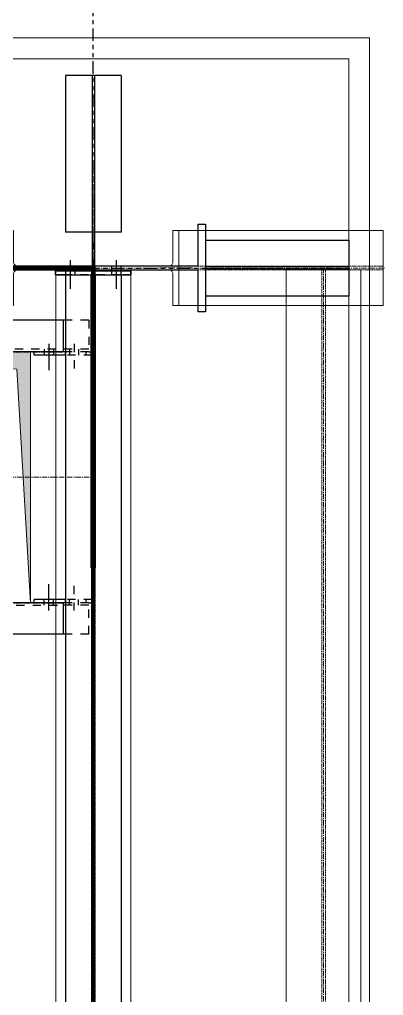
# Model space of a CAD drawing. Header units: inches. Extents: x 209270 to 234360, y -180214 to -150194.
# Drawn here: x 228336 to 229205, y -157002 to -154670 of the extents above; entities that cross this region are included whole.
import ezdxf

# ---------------------------------------------------------------- set-up
doc = ezdxf.new("R2010")
doc.units = ezdxf.units.IN
doc.header["$LTSCALE"] = 10
doc.header["$MEASUREMENT"] = 0
for name, pattern in [('CENTER', [2, 1.25, -0.25, 0.25, -0.25]), ('CENTER2', [1.125, 0.75, -0.125, 0.125, -0.125]), ('DXK_LINE_DOT2', [3.9198, 1.9599, -1.9599]), ('DXK_LINE_DOT5', [7.8785, 2.979, -0.9799, 0.9799, -0.9799, 0.9799, -0.9799]), ('HIDDEN', [0.375, 0.25, -0.125])]:
    doc.linetypes.add(name, pattern=pattern)
for name, color, linetype in [('$AUDIT_BAD_LAYER1', 7, 'Continuous'), ('_STR_0', 7, 'Continuous'), ('_STR_1', 7, 'Continuous'), ('_STR_2', 7, 'Continuous'), ('_STR_4', 7, 'Continuous')]:
    doc.layers.add(name, color=color, linetype=linetype)
for name, color, linetype, lineweight in [('CEN', 1, 'CENTER', 9), ('CENETR LINE', 1, 'CENTER2', 9), ('DIM.', 42, 'Continuous', 13), ('handrail', 11, 'FENCELINE1', 9), ('HIDDEN', 3, 'HIDDEN', 9), ('MAIN OBJECT', 2, 'Continuous', 18), ('Sheeting', 4, 'Continuous', 0), ('STR25', 30, 'Continuous', 5)]:
    doc.layers.add(name, color=color, linetype=linetype, lineweight=lineweight)
doc.linetypes.add('FENCELINE1', pattern='A,0.25,-0.1,[133,arial.ttf,S=0.1,R=0,X=-0.1,Y=0],-0.1,1', length=1.45)

# ---------------------------------------------------------------- blocks, each defined once
blk = doc.blocks.new('A$C426f7GU6TT')
at = {"layer": 'CEN'}
for p, q in [((0, 235.7), (0, -235.7)), ((-235.7, 0), (235.7, 0))]:
    blk.add_line(p, q, dxfattribs=at)
blk.add_circle((0, 0), 5, dxfattribs=at)
at = {"layer": 'MAIN OBJECT'}
blk.add_lwpolyline([(4.4, -180.2, 0.414214), (14.6, -190.4), (89.4, -190.4), (89.4, -204.7), (-89.4, -204.7), (-89.4, -190.4), (-14.6, -190.4, 0.414214), (-4.4, -180.2), (-4.4, 180.2, 0.414214), (-14.6, 190.4), (-89.4, 190.4), (-89.4, 204.7), (89.4, 204.7), (89.4, 190.4), (14.6, 190.4, 0.414214), (4.4, 180.2), (4.4, -180.2)], format="xyb", dxfattribs=at)
blk = doc.blocks.new('A$C94658011')
at = {"layer": 'MAIN OBJECT'}
h = blk.add_hatch(color=6, dxfattribs=at)
h.dxf.hatch_style = 1
h.paths.add_polyline_path([(300, 300), (-300, 300), (-300, -300), (-267.5, 258.2)])
at = {"layer": 'CEN'}
for p, q in [((0, 420, 0), (0, -420, 0)), ((-440, 0), (430, 0))]:
    blk.add_line(p, q, dxfattribs=at)
at = {"layer": 'CENETR LINE'}
for p, q in [((0, 194.6, 52558611.8), (0, 401.3, 55275867.8)), ((105, 351.1, 2717256.1), (-105, 351.1, 2717256.1)), ((98, 351.1, 2717256.1), (-98, 351.1, 2717256.1)), ((-83, 351.1, 2717256.1), (-27, 351.1, 0)), ((-45, 369.1, 0), (-45, 333.1, 0)), ((-45, 369.1, 0), (-45, 333.1, 0)), ((27, 351.1, 0), (63, 351.1, 0)), ((45, 369.1, 0), (45, 333.1, 0)), ((45, 369.1, 0), (45, 333.1, 0)), ((350.1, -105), (350.1, 105, 0)), ((350.1, -98, 0), (350.1, 98, 0)), ((350.1, 83, 0), (350.1, 27, -2717256.1)), ((368.1, 45, -2717256.1), (332.1, 45, -2717256.1)), ((368.1, 45, -2717256.1), (332.1, 45, -2717256.1)), ((193.6, 0, 49841355.7), (400.3, 0, 52558611.8)), ((368.1, -45, -2717256.1), (332.1, -45, -2717256.1)), ((368.1, -45, -2717256.1), (332.1, -45, -2717256.1)), ((350.1, -27, -2717256.1), (350.1, -63, -2717256.1)), ((0, -194.6, 52558611.8), (0, -401.3, 55275867.8)), ((-45, -369.1, 0), (-45, -333.1, 0)), ((-45, -369.1, 0), (-45, -333.1, 0)), ((45, -369.1, 0), (45, -333.1, 0)), ((45, -369.1, 0), (45, -333.1, 0)), ((105, -351.1, 2717256.1), (-105, -351.1, 2717256.1)), ((98, -351.1, 2717256.1), (-98, -351.1, 2717256.1)), ((-83, -351.1, 2717256.1), (-27, -351.1, 0)), ((27, -351.1, 0), (63, -351.1, 0))]:
    blk.add_line(p, q, dxfattribs=at)
at = {"layer": 'HIDDEN'}
for p, q in [((-5, 401.3, 0), (-5, 307.3, 0)), ((5, 307.3, 0), (5, 401.3, 0)), ((-105, 307.3, 2717256.1), (105, 307.3, 2717256.1)), ((306.3, 105, 0), (306.3, -105)), ((400.3, 5, -2717256.1), (306.3, 5, -2717256.1)), ((306.3, -5, -2717256.1), (400.3, -5, -2717256.1)), ((-105, -307.3, 2717256.1), (105, -307.3, 2717256.1)), ((-5, -401.3, 0), (-5, -307.3, 0)), ((5, -307.3, 0), (5, -401.3, 0))]:
    blk.add_line(p, q, dxfattribs=at)
at = {"layer": 'MAIN OBJECT', "ltscale": 10}
for p, q in [((-3, 209, 56749858.4), (-3, 401.3, 55275867.8)), ((3, 209, 56749850.9), (3, 401.3, 55275867.8)), ((-95, 186.1, -4474740.4), (-95, 386.1, -2717256.1)), ((-95, 386.1, -2717256.1), (95, 386.1, -2717256.1)), ((-5, 386.1, -5434512.1), (5, 386.1, -5434512.1)), ((95, 386.1, -2717256.1), (95, 186.2, -4474455.9)), ((-95, 186.2, 2717256.1), (-91.4, 179, 2717256.1)), ((95, 186.2, 2717256.1), (91.3, 179, 2717256.1)), ((185.2, 95), (178, 91.4)), ((185.1, 95, -7191996.4), (385.1, 95, -5434512.1)), ((385.1, 95, -5434512.1), (385.1, -95, -5434512.1)), ((208, 3, 54032602.3), (400.3, 3, 52558611.8)), ((385.1, 5, -8151768.2), (385.1, -5, -8151768.2)), ((208, -3, 54032594.8), (400.3, -3, 52558611.8)), ((185.2, -95), (178, -91.3)), ((385.1, -95, -5434512.1), (185.2, -95, -7191711.9)), ((-95, -186.2, 2717256.1), (-91.4, -179, 2717256.1)), ((-95, -186.1, -4474740.4), (-95, -386.1, -2717256.1)), ((95, -186.2, 2717256.1), (91.3, -179, 2717256.1)), ((95, -386.1, -2717256.1), (95, -186.2, -4474455.9)), ((-3, -209, 56749858.4), (-3, -401.3, 55275867.8)), ((3, -209, 56749850.9), (3, -401.3, 55275867.8)), ((-95, -386.1, -2717256.1), (95, -386.1, -2717256.1)), ((-5, -386.1, -5434512.1), (5, -386.1, -5434512.1))]:
    blk.add_line(p, q, dxfattribs=at)
at = {"layer": 'MAIN OBJECT', "color": 6, "elevation": 2717256.1}
blk.add_lwpolyline([(-300, -300), (-267.5, 258.2), (300, 300)], dxfattribs=at)
at = {"layer": 'MAIN OBJECT', "elevation": 2717256.1}
blk.add_lwpolyline([(-300, -300), (300, -300), (300, 300), (-300, 300)], close=True, dxfattribs=at)
at = {"layer": 'MAIN OBJECT'}
for centre, radius in [((-45, 351.1, 0), 9), ((45, 351.1, 0), 9), ((0, 0), 200), ((0, 0), 194.9), ((350.1, 45, -2717256.1), 9), ((350.1, -45, -2717256.1), 9), ((-45, -351.1, 0), 9), ((45, -351.1, 0), 9)]:
    blk.add_circle(centre, radius, dxfattribs=at)
at = {"layer": 'MAIN OBJECT', "ltscale": 10}
for centre, radius in [((-45, 351.1, 0), 9), ((45, 351.1, 0), 8.95), ((350.1, 45, -2717256.1), 9), ((350.1, -45, -2717256.1), 8.95), ((-45, -351.1, 0), 9), ((45, -351.1, 0), 8.95)]:
    blk.add_circle(centre, radius, dxfattribs=at)
for centre, radius, start, end in [((0, 0, 2717256.1), 201, 61.8045, 121.5044), ((0, 0, 2717256.1), 209, 62.9739, 117.0465), ((-1, 0), 201, 331.8045, 31.5044), ((-1, 0), 209, 332.9739, 27.0465), ((0, 0, 2717256.1), 201, 238.4956, 298.1955), ((0, 0, 2717256.1), 209, 242.9535, 297.0261)]:
    blk.add_arc(centre, radius, start, end, dxfattribs=at)
at = {"layer": 'STR25'}
for p, q in [((-105, 401.3, 2717256.1), (105, 401.3, 2717256.1)), ((-105, 401.3, 2717256.1), (-105, 301.1, 2717256.1)), ((105, 401.3, 2717256.1), (105, 301.1, 2717256.1)), ((-105, 301.1, 2717256.1), (105, 301.1, 2717256.1)), ((300.1, 105, 0), (300.1, -105)), ((400.3, 105, 0), (300.1, 105, 0)), ((400.3, 105, 0), (400.3, -105, 0)), ((400.3, -105, 0), (300.1, -105)), ((-105, -301.1, 2717256.1), (105, -301.1, 2717256.1)), ((-105, -401.3, 2717256.1), (-105, -301.1, 2717256.1)), ((105, -401.3, 2717256.1), (105, -301.1, 2717256.1)), ((-105, -401.3, 2717256.1), (105, -401.3, 2717256.1))]:
    blk.add_line(p, q, dxfattribs=at)
blk = doc.blocks.new('A$C2b85e723')
blk.add_blockref('A$C94658011', (0, 0))
blk = doc.blocks.new('GridLine-116860372-116904 - 114867')
at = {"layer": '_STR_2', "color": 7, "linetype": 'DXK_LINE_DOT5'}
blk.add_line((228511.9, -165356.7), (228511.9, -153191), dxfattribs=at)
blk = doc.blocks.new('GridLine-116860372-116908 - 114867')
at = {"layer": '_STR_2', "color": 7, "linetype": 'DXK_LINE_DOT5'}
blk.add_line((211379.7, -155263.7), (228961.1, -155263.7), dxfattribs=at)
blk = doc.blocks.new('Part-116860372-114886 - 114867')
at = {"layer": '_STR_4', "linetype": 'Continuous'}
blk.add_hatch(color=4, dxfattribs=at).paths.add_polyline_path([(228511.9, -155267.7, -1), (228511.9, -155259.7, -1)])
at = {"layer": '_STR_2', "color": 2, "linetype": 'Continuous'}
for p, q in [((228243.5, -155368.7), (228243.5, -155158.7)), ((228243.5, -155158.7), (228260.9, -155158.7)), ((228260.9, -155158.7), (228260.9, -155258.3)), ((228762.8, -155158.7), (228780.2, -155158.7)), ((228762.8, -155258.3), (228762.8, -155158.7)), ((228780.2, -155158.7), (228780.2, -155368.7)), ((228260.9, -155258.3), (228762.8, -155258.3)), ((228762.8, -155269.1), (228260.9, -155269.1)), ((228260.9, -155269.1), (228260.9, -155368.7)), ((228762.8, -155368.7), (228762.8, -155269.1)), ((228260.9, -155368.7), (228243.5, -155368.7)), ((228780.2, -155368.7), (228762.8, -155368.7))]:
    blk.add_line(p, q, dxfattribs=at)
at = {"layer": '_STR_4', "color": 4, "linetype": 'CENTER'}
blk.add_line((228511.9, -155263.7), (228511.9, -155263.7), dxfattribs=at)
at = {"layer": '_STR_4', "color": 4, "linetype": 'Continuous'}
blk.add_circle((228511.9, -155263.7), 4, dxfattribs=at)
blk = doc.blocks.new('Part-116860372-114889 - 114867')
at = {"layer": '_STR_4', "linetype": 'Continuous'}
blk.add_hatch(color=4, dxfattribs=at).paths.add_polyline_path([(228511.9, -155267.7, -1), (228511.9, -155259.7, -1)])
at = {"layer": '_STR_4', "color": 4, "linetype": 'CENTER'}
blk.add_line((225511.9, -155263.7), (228511.9, -155263.7), dxfattribs=at)
at = {"layer": '_STR_4', "color": 4, "linetype": 'Continuous'}
blk.add_circle((228511.9, -155263.7), 4, dxfattribs=at)
blk = doc.blocks.new('Part-116860372-114979 - 114867')
at = {"layer": '_STR_4', "linetype": 'Continuous'}
blk.add_hatch(color=4, dxfattribs=at).paths.add_polyline_path([(228511.9, -155267.7, -1), (228511.9, -155259.7, -1)])
at = {"layer": '_STR_1', "color": 6, "linetype": 'DXK_LINE_DOT2'}
for p, q in [((228578.5, -155280.1), (228445.3, -155280.1)), ((228509, -155280.1), (228509, -157984.3)), ((228514.7, -155280.1), (228514.7, -157984.3))]:
    blk.add_line(p, q, dxfattribs=at)
at = {"layer": '_STR_2', "color": 2, "linetype": 'Continuous'}
for p, q in [((228445.3, -155280.1), (228445.3, -157984.3)), ((228578.5, -155280.1), (228578.5, -157984.3))]:
    blk.add_line(p, q, dxfattribs=at)
at = {"layer": '_STR_4', "color": 4, "linetype": 'CENTER'}
blk.add_line((228511.9, -155263.7), (228511.9, -158263.7), dxfattribs=at)
at = {"layer": '_STR_4', "color": 4, "linetype": 'Continuous'}
blk.add_circle((228511.9, -155263.7), 4, dxfattribs=at)
blk = doc.blocks.new('Part-116860372-115850 - 114867')
at = {"layer": '_STR_1', "color": 6, "linetype": 'DXK_LINE_DOT2'}
for p, q in [((228445.3, -155471.7), (228445.3, -155463.7)), ((228494, -155463.7), (228494, -155471.7)), ((228509, -155471.7), (228445.3, -155471.7))]:
    blk.add_line(p, q, dxfattribs=at)
at = {"layer": '_STR_2', "color": 2, "linetype": 'Continuous'}
for p, q in [((228371, -155471.7), (228371, -155463.7)), ((228445.3, -155463.7), (228440.3, -155463.7)), ((228445.3, -155471.7), (228371, -155471.7))]:
    blk.add_line(p, q, dxfattribs=at)
blk = doc.blocks.new('Bolt-116860372-115845 - 114867')
at = {"layer": '_STR_1', "color": 1, "linetype": 'DXK_LINE_DOT2'}
for p, q in [((228466.1, -156082.4), (228466.1, -156019.4)), ((228455.1, -156063.7), (228455.1, -156055.7)), ((228455.1, -156069.4), (228455.1, -156063.7)), ((228477.1, -156063.7), (228477.1, -156055.7)), ((228477.1, -156069.4), (228477.1, -156063.7))]:
    blk.add_line(p, q, dxfattribs=at)
at = {"layer": '_STR_2', "color": 1, "linetype": 'Continuous'}
for p, q in [((228406.1, -156082.4), (228406.1, -156019.4)), ((228395.1, -156063.7), (228395.1, -156055.7)), ((228395.1, -156069.4), (228395.1, -156063.7)), ((228417.1, -156063.7), (228417.1, -156055.7)), ((228417.1, -156069.4), (228417.1, -156063.7))]:
    blk.add_line(p, q, dxfattribs=at)
blk = doc.blocks.new('Bolt-116860372-115851 - 114867')
at = {"layer": '_STR_1', "color": 1, "linetype": 'DXK_LINE_DOT2'}
for p, q in [((228455, -155458), (228455, -155463.7)), ((228455, -155463.7), (228455, -155471.7)), ((228466, -155445), (228466, -155508)), ((228477, -155458), (228477, -155463.7)), ((228477, -155463.7), (228477, -155471.7))]:
    blk.add_line(p, q, dxfattribs=at)
at = {"layer": '_STR_2', "color": 1, "linetype": 'Continuous'}
for p, q in [((228395, -155458), (228395, -155463.7)), ((228395, -155463.7), (228395, -155471.7)), ((228406, -155445), (228406, -155508)), ((228417, -155458), (228417, -155463.7)), ((228417, -155463.7), (228417, -155471.7))]:
    blk.add_line(p, q, dxfattribs=at)
blk = doc.blocks.new('Part-116860372-150317 - 114867')
at = {"layer": '_STR_1', "color": 6, "linetype": 'DXK_LINE_DOT2'}
blk.add_line((228780.2, -155197.1), (228780.2, -155330.3), dxfattribs=at)
at = {"layer": '_STR_2', "color": 2, "linetype": 'Continuous'}
for p, q in [((228780.2, -155197.1), (229121.9, -155197.1)), ((229121.9, -155197.1), (229121.9, -155260.8)), ((229121.9, -155260.8), (228780.2, -155260.8)), ((229121.9, -155266.5), (228780.2, -155266.5)), ((229071.9, -155266.5), (229071.9, -155260.8)), ((229121.9, -155260.8), (229121.9, -155266.5)), ((229121.9, -155266.5), (229121.9, -155330.3)), ((228780.2, -155330.3), (229121.9, -155330.3))]:
    blk.add_line(p, q, dxfattribs=at)
blk = doc.blocks.new('Part-116860372-115096 - 114867')
at = {"layer": '_STR_4', "linetype": 'Continuous'}
for points in [[(227511.9, -156067.7, -1), (227511.9, -156059.7, -1)], [(228511.9, -156067.7, -1), (228511.9, -156059.7, -1)]]:
    blk.add_hatch(color=4, dxfattribs=at).paths.add_polyline_path(points)
at = {"layer": '_STR_1', "color": 6, "linetype": 'DXK_LINE_DOT2'}
for p, q in [((227522.7, -156063.7), (227522.7, -156138.7)), ((227583.5, -156063.7), (227522.7, -156063.7)), ((227578.5, -156069.4), (227522.7, -156069.4)), ((227583.5, -156069.4), (228440.3, -156069.4)), ((228166.9, -156063.7), (227956.9, -156063.7)), ((228501, -156063.7), (228440.3, -156063.7)), ((228501, -156069.4), (228445.3, -156069.4)), ((228501, -156138.7), (228501, -156063.7)), ((227578.5, -156138.7), (227522.7, -156138.7)), ((228166.9, -156138.7), (227956.9, -156138.7)), ((228501, -156138.7), (228445.3, -156138.7))]:
    blk.add_line(p, q, dxfattribs=at)
at = {"layer": '_STR_2', "color": 2, "linetype": 'Continuous'}
for p, q in [((227578.5, -156069.4), (227583.5, -156069.4)), ((227956.9, -156063.7), (227583.5, -156063.7)), ((227583.5, -156063.7), (227583.5, -156138.7)), ((228440.3, -156063.7), (228166.9, -156063.7)), ((228440.3, -156063.7), (228440.3, -156138.7)), ((228445.3, -156069.4), (228440.3, -156069.4)), ((227956.9, -156138.7), (227578.5, -156138.7)), ((228445.3, -156138.7), (228166.9, -156138.7))]:
    blk.add_line(p, q, dxfattribs=at)
at = {"layer": '_STR_4', "color": 4, "linetype": 'CENTER'}
for p, q in [((227511.9, -156063.7), (227522.7, -156063.7)), ((227583.5, -156063.7), (227956.9, -156063.7)), ((228166.9, -156063.7), (228440.3, -156063.7)), ((228501, -156063.7), (228511.9, -156063.7))]:
    blk.add_line(p, q, dxfattribs=at)
at = {"layer": '_STR_4', "color": 4, "linetype": 'Continuous'}
for centre in [(227511.9, -156063.7), (228511.9, -156063.7)]:
    blk.add_circle(centre, 4, dxfattribs=at)
blk = doc.blocks.new('Part-116860372-115097 - 114867')
at = {"layer": '_STR_4', "linetype": 'Continuous'}
for points in [[(227761.9, -155467.7, -1), (227761.9, -155459.7, -1)], [(228511.9, -155467.7, -1), (228511.9, -155459.7, -1)]]:
    blk.add_hatch(color=4, dxfattribs=at).paths.add_polyline_path(points)
at = {"layer": '_STR_1', "color": 6, "linetype": 'DXK_LINE_DOT2'}
for p, q in [((228166.9, -155388.7), (227956.9, -155388.7)), ((228501, -155388.7), (228445.3, -155388.7)), ((228501, -155388.7), (228501, -155463.7)), ((228166.9, -155458), (227771.9, -155458)), ((228166.9, -155463.7), (227956.9, -155463.7)), ((228501, -155458), (228166.9, -155458)), ((228501, -155463.7), (228440.3, -155463.7))]:
    blk.add_line(p, q, dxfattribs=at)
at = {"layer": '_STR_2', "color": 2, "linetype": 'Continuous'}
for p, q in [((227799.9, -155388.7), (227799.9, -155418.7)), ((227956.9, -155388.7), (227799.9, -155388.7)), ((228445.3, -155388.7), (228166.9, -155388.7)), ((228440.3, -155388.7), (228440.3, -155463.7)), ((227771.9, -155418.7), (227771.9, -155463.7)), ((227799.9, -155418.7), (227771.9, -155418.7)), ((227956.9, -155463.7), (227771.9, -155463.7)), ((228440.3, -155463.7), (228166.9, -155463.7)), ((228445.3, -155458), (228440.3, -155458))]:
    blk.add_line(p, q, dxfattribs=at)
at = {"layer": '_STR_4', "color": 4, "linetype": 'CENTER'}
for p, q in [((227761.9, -155463.7), (227956.9, -155463.7)), ((228166.9, -155463.7), (228440.3, -155463.7)), ((228501, -155463.7), (228511.9, -155463.7))]:
    blk.add_line(p, q, dxfattribs=at)
at = {"layer": '_STR_4', "color": 4, "linetype": 'Continuous'}
for centre in [(227761.9, -155463.7), (228511.9, -155463.7)]:
    blk.add_circle(centre, 4, dxfattribs=at)
blk = doc.blocks.new('Bolt-116860372-115408 - 114867')
at = {"layer": '_STR_2', "color": 1, "linetype": 'Continuous'}
for p, q in [((228456.9, -155245.3), (228456.9, -155313.3)), ((228456.9, -155245.3), (228456.9, -155313.3)), ((228456.9, -155245.3), (228456.9, -155313.3)), ((228456.9, -155245.3), (228456.9, -155313.3)), ((228456.9, -155245.3), (228456.9, -155313.3)), ((228456.9, -155245.3), (228456.9, -155313.3)), ((228456.9, -155245.3), (228456.9, -155313.3)), ((228456.9, -155245.3), (228456.9, -155313.3)), ((228456.9, -155245.3), (228456.9, -155313.3)), ((228456.9, -155245.3), (228456.9, -155313.3)), ((228456.9, -155245.3), (228456.9, -155313.3)), ((228456.9, -155245.3), (228456.9, -155313.3)), ((228456.9, -155245.3), (228456.9, -155313.3)), ((228456.9, -155245.3), (228456.9, -155313.3)), ((228566.9, -155245.3), (228566.9, -155313.3)), ((228566.9, -155245.3), (228566.9, -155313.3)), ((228566.9, -155245.3), (228566.9, -155313.3)), ((228566.9, -155245.3), (228566.9, -155313.3)), ((228566.9, -155245.3), (228566.9, -155313.3)), ((228566.9, -155245.3), (228566.9, -155313.3)), ((228566.9, -155245.3), (228566.9, -155313.3)), ((228566.9, -155245.3), (228566.9, -155313.3)), ((228566.9, -155245.3), (228566.9, -155313.3)), ((228566.9, -155245.3), (228566.9, -155313.3)), ((228566.9, -155245.3), (228566.9, -155313.3)), ((228566.9, -155245.3), (228566.9, -155313.3)), ((228566.9, -155245.3), (228566.9, -155313.3)), ((228566.9, -155245.3), (228566.9, -155313.3)), ((228445.9, -155258.3), (228445.9, -155269.1)), ((228445.9, -155258.3), (228445.9, -155269.1)), ((228445.9, -155258.3), (228445.9, -155269.1)), ((228445.9, -155258.3), (228445.9, -155269.1)), ((228445.9, -155258.3), (228445.9, -155269.1)), ((228445.9, -155258.3), (228445.9, -155269.1)), ((228445.9, -155258.3), (228445.9, -155269.1)), ((228445.9, -155258.3), (228445.9, -155269.1)), ((228445.9, -155258.3), (228445.9, -155269.1)), ((228445.9, -155258.3), (228445.9, -155269.1)), ((228445.9, -155258.3), (228445.9, -155269.1)), ((228445.9, -155258.3), (228445.9, -155269.1)), ((228445.9, -155258.3), (228445.9, -155269.1)), ((228445.9, -155258.3), (228445.9, -155269.1)), ((228445.9, -155270.1), (228445.9, -155280.1)), ((228445.9, -155270.1), (228445.9, -155280.1)), ((228445.9, -155270.1), (228445.9, -155280.1)), ((228445.9, -155270.1), (228445.9, -155280.1)), ((228445.9, -155270.1), (228445.9, -155280.1)), ((228445.9, -155270.1), (228445.9, -155280.1)), ((228445.9, -155270.1), (228445.9, -155280.1)), ((228445.9, -155270.1), (228445.9, -155280.1)), ((228445.9, -155270.1), (228445.9, -155280.1)), ((228445.9, -155270.1), (228445.9, -155280.1)), ((228445.9, -155270.1), (228445.9, -155280.1)), ((228445.9, -155270.1), (228445.9, -155280.1)), ((228445.9, -155270.1), (228445.9, -155280.1)), ((228445.9, -155270.1), (228445.9, -155280.1)), ((228467.9, -155258.3), (228467.9, -155269.1)), ((228467.9, -155258.3), (228467.9, -155269.1)), ((228467.9, -155258.3), (228467.9, -155269.1)), ((228467.9, -155258.3), (228467.9, -155269.1)), ((228467.9, -155258.3), (228467.9, -155269.1)), ((228467.9, -155258.3), (228467.9, -155269.1)), ((228467.9, -155258.3), (228467.9, -155269.1)), ((228467.9, -155258.3), (228467.9, -155269.1)), ((228467.9, -155258.3), (228467.9, -155269.1)), ((228467.9, -155258.3), (228467.9, -155269.1)), ((228467.9, -155258.3), (228467.9, -155269.1)), ((228467.9, -155258.3), (228467.9, -155269.1)), ((228467.9, -155258.3), (228467.9, -155269.1)), ((228467.9, -155258.3), (228467.9, -155269.1)), ((228467.9, -155270.1), (228467.9, -155280.1)), ((228467.9, -155270.1), (228467.9, -155280.1)), ((228467.9, -155270.1), (228467.9, -155280.1)), ((228467.9, -155270.1), (228467.9, -155280.1)), ((228467.9, -155270.1), (228467.9, -155280.1)), ((228467.9, -155270.1), (228467.9, -155280.1)), ((228467.9, -155270.1), (228467.9, -155280.1)), ((228467.9, -155270.1), (228467.9, -155280.1)), ((228467.9, -155270.1), (228467.9, -155280.1)), ((228467.9, -155270.1), (228467.9, -155280.1)), ((228467.9, -155270.1), (228467.9, -155280.1)), ((228467.9, -155270.1), (228467.9, -155280.1)), ((228467.9, -155270.1), (228467.9, -155280.1)), ((228467.9, -155270.1), (228467.9, -155280.1)), ((228555.9, -155258.3), (228555.9, -155269.1)), ((228555.9, -155258.3), (228555.9, -155269.1)), ((228555.9, -155258.3), (228555.9, -155269.1)), ((228555.9, -155258.3), (228555.9, -155269.1)), ((228555.9, -155258.3), (228555.9, -155269.1)), ((228555.9, -155258.3), (228555.9, -155269.1)), ((228555.9, -155258.3), (228555.9, -155269.1)), ((228555.9, -155258.3), (228555.9, -155269.1)), ((228555.9, -155258.3), (228555.9, -155269.1)), ((228555.9, -155258.3), (228555.9, -155269.1)), ((228555.9, -155258.3), (228555.9, -155269.1)), ((228555.9, -155258.3), (228555.9, -155269.1)), ((228555.9, -155258.3), (228555.9, -155269.1)), ((228555.9, -155258.3), (228555.9, -155269.1)), ((228555.9, -155270.1), (228555.9, -155280.1)), ((228555.9, -155270.1), (228555.9, -155280.1)), ((228555.9, -155270.1), (228555.9, -155280.1)), ((228555.9, -155270.1), (228555.9, -155280.1)), ((228555.9, -155270.1), (228555.9, -155280.1)), ((228555.9, -155270.1), (228555.9, -155280.1)), ((228555.9, -155270.1), (228555.9, -155280.1)), ((228555.9, -155270.1), (228555.9, -155280.1)), ((228555.9, -155270.1), (228555.9, -155280.1)), ((228555.9, -155270.1), (228555.9, -155280.1)), ((228555.9, -155270.1), (228555.9, -155280.1)), ((228555.9, -155270.1), (228555.9, -155280.1)), ((228555.9, -155270.1), (228555.9, -155280.1)), ((228555.9, -155270.1), (228555.9, -155280.1)), ((228577.9, -155258.3), (228577.9, -155269.1)), ((228577.9, -155258.3), (228577.9, -155269.1)), ((228577.9, -155258.3), (228577.9, -155269.1)), ((228577.9, -155258.3), (228577.9, -155269.1)), ((228577.9, -155258.3), (228577.9, -155269.1)), ((228577.9, -155258.3), (228577.9, -155269.1)), ((228577.9, -155258.3), (228577.9, -155269.1)), ((228577.9, -155258.3), (228577.9, -155269.1)), ((228577.9, -155258.3), (228577.9, -155269.1)), ((228577.9, -155258.3), (228577.9, -155269.1)), ((228577.9, -155258.3), (228577.9, -155269.1)), ((228577.9, -155258.3), (228577.9, -155269.1)), ((228577.9, -155258.3), (228577.9, -155269.1)), ((228577.9, -155258.3), (228577.9, -155269.1)), ((228577.9, -155270.1), (228577.9, -155280.1)), ((228577.9, -155270.1), (228577.9, -155280.1)), ((228577.9, -155270.1), (228577.9, -155280.1)), ((228577.9, -155270.1), (228577.9, -155280.1)), ((228577.9, -155270.1), (228577.9, -155280.1)), ((228577.9, -155270.1), (228577.9, -155280.1)), ((228577.9, -155270.1), (228577.9, -155280.1)), ((228577.9, -155270.1), (228577.9, -155280.1)), ((228577.9, -155270.1), (228577.9, -155280.1)), ((228577.9, -155270.1), (228577.9, -155280.1)), ((228577.9, -155270.1), (228577.9, -155280.1)), ((228577.9, -155270.1), (228577.9, -155280.1)), ((228577.9, -155270.1), (228577.9, -155280.1)), ((228577.9, -155270.1), (228577.9, -155280.1))]:
    blk.add_line(p, q, dxfattribs=at)
blk = doc.blocks.new('Part-116860372-154277 - 114867')
at = {"layer": '_STR_1', "color": 6, "linetype": 'DXK_LINE_DOT2'}
for p, q in [((228509, -154803.7), (228509, -154853.7)), ((228514.7, -155258.3), (228514.7, -155178.3)), ((228514.7, -155258.3), (228509, -155258.3)), ((228509, -155258.3), (228514.7, -155258.3)), ((228514.7, -155258.3), (228514.7, -155258.3))]:
    blk.add_line(p, q, dxfattribs=at)
at = {"layer": '_STR_2', "color": 2, "linetype": 'Continuous'}
for p, q in [((228578.5, -154803.7), (228445.3, -154803.7)), ((228445.3, -154803.7), (228445.3, -155178.3)), ((228509, -154803.7), (228509, -155258.3)), ((228514.7, -154803.7), (228514.7, -155258.3)), ((228578.5, -154803.7), (228578.5, -155178.3)), ((228509, -154853.7), (228514.7, -154853.7)), ((228509, -155178.3), (228445.3, -155178.3)), ((228578.5, -155178.3), (228514.7, -155178.3))]:
    blk.add_line(p, q, dxfattribs=at)
blk = doc.blocks.new('Part-116860372-115397 - 114867')
at = {"layer": '_STR_1', "color": 6, "linetype": 'DXK_LINE_DOT2'}
for p, q in [((228421.9, -155280.1), (228421.9, -155270.1)), ((228421.9, -155270.1), (228601.9, -155270.1)), ((228445.3, -155280.1), (228421.9, -155280.1)), ((228601.9, -155280.1), (228578.5, -155280.1)), ((228601.9, -155270.1), (228601.9, -155280.1))]:
    blk.add_line(p, q, dxfattribs=at)
at = {"layer": '_STR_2', "color": 2, "linetype": 'Continuous'}
for p, q in [((228421.9, -155280.1), (228421.9, -155270.1)), ((228421.9, -155270.1), (228601.9, -155270.1)), ((228421.9, -155280.1), (228601.9, -155280.1)), ((228601.9, -155280.1), (228601.9, -155270.1))]:
    blk.add_line(p, q, dxfattribs=at)
blk = doc.blocks.new('Part-116860372-115401 - 114867')
at = {"layer": '_STR_1', "color": 6, "linetype": 'DXK_LINE_DOT2'}
for p, q in [((228506.9, -155862.2), (228506.9, -155280.1)), ((228516.9, -155280.1), (228516.9, -155862.2)), ((228506.9, -155300.1), (228516.9, -155300.1))]:
    blk.add_line(p, q, dxfattribs=at)
at = {"layer": '_STR_2', "color": 2, "linetype": 'Continuous'}
for p, q in [((228506.9, -155862.2), (228506.9, -155280.1)), ((228506.9, -155280.1), (228516.9, -155280.1)), ((228516.9, -155280.1), (228516.9, -155862.2)), ((228506.9, -155980.3), (228506.9, -155862.2)), ((228516.9, -155862.2), (228506.9, -155862.2)), ((228516.9, -155862.2), (228516.9, -155980.3)), ((228516.9, -155980.3), (228506.9, -155980.3))]:
    blk.add_line(p, q, dxfattribs=at)
blk = doc.blocks.new('Part-116860372-115405 - 114867')
at = {"layer": '_STR_1', "color": 6, "linetype": 'DXK_LINE_DOT2'}
for p, q in [((228516.9, -155585.8), (228506.9, -155585.8)), ((228506.9, -155770.4), (228516.9, -155770.4))]:
    blk.add_line(p, q, dxfattribs=at)
blk = doc.blocks.new('Part-116860372-115844 - 114867')
at = {"layer": '_STR_1', "color": 6, "linetype": 'DXK_LINE_DOT2'}
for p, q in [((228509, -156055.7), (228445.3, -156055.7)), ((228445.3, -156063.7), (228445.3, -156055.7)), ((228494, -156055.7), (228494, -156063.7)), ((228509, -156055.7), (228509, -156063.7))]:
    blk.add_line(p, q, dxfattribs=at)
at = {"layer": '_STR_2', "color": 2, "linetype": 'Continuous'}
for p, q in [((228445.3, -156055.7), (228371, -156055.7)), ((228371, -156063.7), (228371, -156055.7)), ((228445.3, -156063.7), (228440.3, -156063.7))]:
    blk.add_line(p, q, dxfattribs=at)

msp = doc.modelspace()

# ---------------------------------------------------------------- linework, layer by layer
at = {"layer": 'CEN'}
for p, q in [((228712.2, -155263.7), (229208.3, -155263.7)), ((229061.8, -155263.7), (229061.8, -165259.3))]:
    msp.add_line(p, q, dxfattribs=at)
at = {"layer": 'CEN', "elevation": 0.8}
msp.add_lwpolyline([(217011.9, -155263.7), (228511.9, -155263.7), (228511.9, -165263.7), (217011.9, -165263.7)], close=True, dxfattribs=at)
at = {"layer": 'handrail', "const_width": 10, "elevation": -448149754.8}
msp.add_lwpolyline([(228511.9, -159158.7), (228511.9, -155263.7), (217011.9, -155263.7), (217011.9, -156838.4)], dxfattribs=at)
at = {"layer": 'HIDDEN'}
for points in [[(228507.5, -165259.3), (228507.5, -155268.1), (228516.3, -155268.1), (228516.3, -165259.3)], [(229203.9, -155268.1), (228716.6, -155268.1), (228716.6, -155259.3), (229203.9, -155259.3)]]:
    msp.add_lwpolyline(points, close=True, dxfattribs=at)
at = {"layer": 'HIDDEN', "elevation": 0}
msp.add_lwpolyline([(229066.2, -165259.3), (229066.2, -155268.1), (229057.4, -155268.1), (229057.4, -165259.3)], dxfattribs=at)
at = {"layer": 'MAIN OBJECT'}
for points in [[(229203.9, -155353.1), (228716.6, -155353.1), (228716.6, -155174.3), (229203.9, -155174.3)], [(228422.5, -165259.3), (228422.5, -155268.1), (228601.3, -155268.1), (228601.3, -165259.3)]]:
    msp.add_lwpolyline(points, close=True, dxfattribs=at)
at = {"layer": 'MAIN OBJECT', "elevation": 0}
msp.add_lwpolyline([(229151.2, -165259.3), (229151.2, -155268.1), (228972.4, -155268.1), (228972.4, -165259.3)], dxfattribs=at)
at = {"layer": 'Sheeting'}
for points in [[(216351.9, -154713.7), (229171.9, -154713.7), (229171.9, -165813.7), (216351.9, -165813.7)], [(216401.9, -154763.7), (229121.9, -154763.7), (229121.9, -165763.7), (216401.9, -165763.7)]]:
    msp.add_lwpolyline(points, close=True, dxfattribs=at)

# ---------------------------------------------------------------- block references
at = {"layer": '$AUDIT_BAD_LAYER1', "rotation": 270.0096740856855}
msp.add_blockref('A$C426f7GU6TT', (228511.9, -155263.7, -0.8), dxfattribs=at)
at = {"layer": '_STR_0', "zscale": 0.8}
for name in ['GridLine-116860372-116904 - 114867', 'Part-116860372-154277 - 114867', 'Part-116860372-114886 - 114867', 'GridLine-116860372-116908 - 114867', 'Part-116860372-114889 - 114867', 'Part-116860372-150317 - 114867', 'Bolt-116860372-115408 - 114867', 'Part-116860372-115397 - 114867', 'Part-116860372-114979 - 114867', 'Part-116860372-115401 - 114867', 'Part-116860372-115097 - 114867', 'Part-116860372-115850 - 114867', 'Bolt-116860372-115851 - 114867', 'Part-116860372-115405 - 114867', 'Bolt-116860372-115845 - 114867', 'Part-116860372-115096 - 114867', 'Part-116860372-115844 - 114867']:
    msp.add_blockref(name, (0, 0), dxfattribs=at)
at = {"layer": 'DIM.', "xscale": -1}
msp.add_blockref('A$C2b85e723', (228061.9, -155763.7), dxfattribs=at)

doc.saveas('drawing.dxf')
